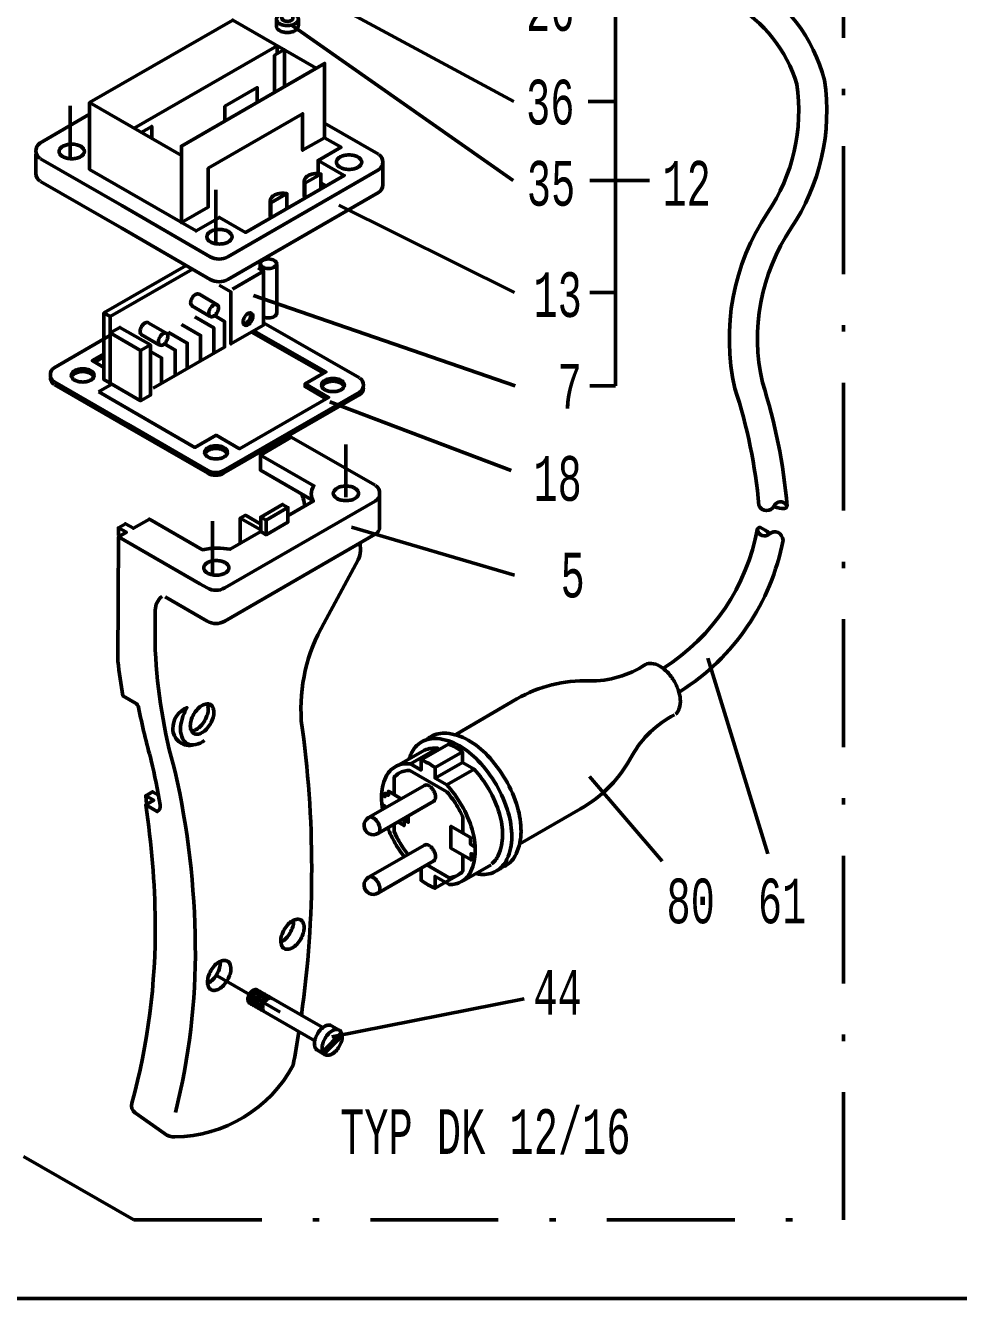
# Model space of a CAD drawing. Extents: x -99 to 181, y -251 to 146.
# Drawn here: x -26 to 46.9, y -251.3 to -151.7 of the extents above; entities that cross this region are included whole.
import ezdxf

# ---------------------------------------------------------------- set-up
doc = ezdxf.new("R2010")
doc.units = 0
doc.linetypes.add('STRICHPUNKT2', pattern=[18.5, 10, -4, 0.5, -4])
doc.layers.get('0').update_dxf_attribs({"linetype": 'CONTINUOUS'})
doc.layers.add('LE_ALL', color=7, linetype='CONTINUOUS', lineweight=50)
doc.layers.add('TXT_ALL', color=7, linetype='CONTINUOUS')
doc.styles.add('MONOTXT', font='monotxt.shx')

# ---------------------------------------------------------------- blocks, each defined once
blk = doc.blocks.new('42_00073', base_point=(-5.562, -149.122))
at = {"layer": 'LE_ALL', "color": 2}
blk.add_line((-4.704, -151.246), (-4.704, -151.777), dxfattribs=at)
for points in [[(-5.913, -149.265), (-5.981, -149.347, 0.116613), (-5.997, -149.414), (-5.995, -151.165, 0.156851), (-5.967, -151.253, 0.106617), (-5.868, -151.342, 0.072341), (-5.735, -151.395, 0.058752), (-5.561, -151.416, 0.058752), (-5.386, -151.395, 0.072341), (-5.253, -151.342, 0.106617), (-5.154, -151.253, 0.156851), (-5.128, -151.165), (-5.128, -149.414, -0.156851), (-5.156, -149.502, -0.106617), (-5.255, -149.591, -0.072341), (-5.388, -149.644, -0.058752), (-5.562, -149.665, -0.058752), (-5.737, -149.644, -0.072341), (-5.87, -149.591, -0.106617), (-5.969, -149.502, -0.156851), (-5.997, -149.414)], [(-5.562, -149.122, 0.058752), (-5.712, -149.14, 0.072341), (-5.826, -149.185, 0.106617), (-5.911, -149.262, 0.156851), (-5.935, -149.337, 0.156851), (-5.911, -149.412, 0.106617), (-5.826, -149.49, 0.072341), (-5.712, -149.535, 0.058752), (-5.562, -149.553, 0.058752), (-5.412, -149.535, 0.072341), (-5.298, -149.49, 0.106617), (-5.213, -149.412, 0.156851), (-5.189, -149.337, 0.156851), (-5.213, -149.262, 0.106617), (-5.298, -149.185, 0.072341), (-5.412, -149.14, 0.058752), (-5.562, -149.122)], [(-5.128, -149.414, 0.116613), (-5.144, -149.347), (-5.207, -149.269)], [(-5.997, -149.577, 0.156851), (-5.969, -149.664, 0.106617), (-5.87, -149.754, 0.072341), (-5.737, -149.807, 0.058752), (-5.562, -149.828, 0.058752), (-5.388, -149.807, 0.072341), (-5.255, -149.754, 0.106617), (-5.156, -149.664, 0.156851), (-5.128, -149.577)], [(-5.997, -149.811, 0.156851), (-5.969, -149.899, 0.106617), (-5.87, -149.989, 0.072341), (-5.737, -150.042, 0.058752), (-5.562, -150.062, 0.058752), (-5.388, -150.042, 0.072341), (-5.255, -149.989, 0.106617), (-5.156, -149.899, 0.156851), (-5.128, -149.811)], [(-5.997, -150.032, 0.156851), (-5.969, -150.12, 0.106617), (-5.87, -150.21, 0.072341), (-5.737, -150.263, 0.058752), (-5.562, -150.283, 0.058752), (-5.388, -150.263, 0.072341), (-5.255, -150.21, 0.106617), (-5.156, -150.12, 0.156851), (-5.128, -150.032)], [(-5.997, -150.246, 0.156851), (-5.969, -150.334, 0.106617), (-5.87, -150.423, 0.072341), (-5.737, -150.476, 0.058752), (-5.562, -150.497, 0.058752), (-5.388, -150.476, 0.072341), (-5.255, -150.423, 0.106617), (-5.156, -150.334, 0.156851), (-5.128, -150.246)], [(-6.421, -151.248), (-6.421, -151.79, 0.156851), (-6.366, -151.963, 0.106617), (-6.17, -152.14, 0.072341), (-5.909, -152.244, 0.058752), (-5.565, -152.284, 0.058752), (-5.221, -152.244, 0.072341), (-4.959, -152.14, 0.106617), (-4.764, -151.963, 0.156851), (-4.709, -151.79)], [(-5.997, -150.819, 0.047498), (-6.166, -150.896, 0.106617), (-6.361, -151.073, 0.156851), (-6.417, -151.246, 0.156851), (-6.361, -151.419, 0.106617), (-6.166, -151.596, 0.072341), (-5.904, -151.7, 0.058752), (-5.56, -151.74, 0.058752), (-5.216, -151.7, 0.072341), (-4.955, -151.596, 0.106617), (-4.759, -151.419, 0.156851), (-4.704, -151.246, 0.156851), (-4.759, -151.073, 0.106617), (-4.955, -150.896, 0.048687), (-5.128, -150.818)], [(-5.997, -150.453, 0.156851), (-5.969, -150.54, 0.106617), (-5.87, -150.63, 0.072341), (-5.737, -150.683, 0.058752), (-5.562, -150.704, 0.058752), (-5.388, -150.683, 0.072341), (-5.255, -150.63, 0.106617), (-5.156, -150.54, 0.156851), (-5.128, -150.453)], [(-5.997, -150.653, 0.156851), (-5.969, -150.74, 0.106617), (-5.87, -150.83, 0.072341), (-5.737, -150.883, 0.058752), (-5.562, -150.903, 0.058752), (-5.388, -150.883, 0.072341), (-5.255, -150.83, 0.106617), (-5.156, -150.74, 0.156851), (-5.128, -150.653)]]:
    blk.add_lwpolyline(points, format="xyb", dxfattribs=at)
blk = doc.blocks.new('DICHT_00078', base_point=(-1.996, -179.355))
at = {"layer": 'LE_ALL', "color": 2}
for p, q in [((-7.427, -175.01), (0.071, -179.302)), ((-8.37, -175.723), (-2.741, -178.944)), ((-20.633, -178.067), (-19.908, -177.649)), ((-20.322, -180.395), (-19.296, -179.803))]:
    blk.add_line(p, q, dxfattribs=at)
for points in [[(-19.437, -175.991), (-23.809, -178.533, 0.267949), (-24.099, -179.081, 0.267949), (-23.796, -179.621)], [(-21.567, -178.601, 0.058752), (-21.926, -178.644, 0.072341), (-22.198, -178.752, 0.106617), (-22.402, -178.937, 0.156851), (-22.46, -179.117, 0.156851), (-22.402, -179.297, 0.106617), (-22.198, -179.481, 0.072341), (-21.926, -179.59, 0.058752), (-21.567, -179.632, 0.058752), (-21.209, -179.59, 0.072341), (-20.936, -179.481, 0.106617), (-20.733, -179.297, 0.156851), (-20.675, -179.117, 0.156851), (-20.733, -178.937, 0.106617), (-20.936, -178.752, 0.072341), (-21.209, -178.644, 0.058752), (-21.567, -178.601)], [(-20.694, -179.224, 0.066705), (-20.733, -179.152, 0.106617), (-20.936, -178.967, 0.072341), (-21.209, -178.859, 0.058752), (-21.567, -178.817, 0.058752), (-21.926, -178.859, 0.072341), (-22.198, -178.967, 0.106617), (-22.402, -179.152, 0.066705), (-22.44, -179.224)], [(-23.773, -179.629), (-18.038, -182.94), (-11.789, -186.549, 0.267949), (-10.549, -186.549), (0.074, -180.416, 0.267949), (0.384, -179.879, 0.267949), (0.1, -179.328)], [(-23.773, -179.844), (-18.038, -183.156), (-11.789, -186.764, 0.267949), (-10.549, -186.764), (0.074, -180.631, 0.267949), (0.384, -180.094)], [(-1.996, -179.355, 0.058752), (-2.354, -179.398, 0.072341), (-2.627, -179.506, 0.106617), (-2.83, -179.691, 0.156851), (-2.888, -179.871, 0.156851), (-2.83, -180.051, 0.106617), (-2.627, -180.235, 0.072341), (-2.354, -180.344, 0.058752), (-1.996, -180.386, 0.058752), (-1.637, -180.344, 0.072341), (-1.365, -180.235, 0.106617), (-1.161, -180.051, 0.156851), (-1.103, -179.871, 0.156851), (-1.161, -179.691, 0.106617), (-1.365, -179.506, 0.072341), (-1.637, -179.398, 0.058752), (-1.996, -179.355)], [(-1.123, -179.978, 0.066705), (-1.161, -179.906, 0.106617), (-1.365, -179.722, 0.072341), (-1.637, -179.613, 0.058752), (-1.996, -179.571, 0.058752), (-2.354, -179.613, 0.072341), (-2.627, -179.722, 0.106617), (-2.83, -179.906, 0.066705), (-2.869, -179.978)], [(-11.501, -184.662, 0.072341), (-11.774, -184.771, 0.106617), (-11.978, -184.955, 0.156851), (-12.035, -185.135, 0.156851), (-11.978, -185.315, 0.106617), (-11.774, -185.499, 0.072341), (-11.501, -185.608, 0.058752), (-11.143, -185.65, 0.058752), (-10.785, -185.608, 0.072341), (-10.512, -185.499, 0.106617), (-10.308, -185.315, 0.156851), (-10.251, -185.135, 0.156851), (-10.308, -184.955, 0.106617), (-10.512, -184.771, 0.072341), (-10.785, -184.662, 0.058752), (-11.143, -184.62, 0.058752), (-11.501, -184.662)], [(-10.27, -185.243, 0.066705), (-10.308, -185.17, 0.106617), (-10.512, -184.986, 0.072341), (-10.785, -184.877, 0.058752), (-11.143, -184.835, 0.058752), (-11.501, -184.877, 0.072341), (-11.774, -184.986, 0.106617), (-11.978, -185.17, 0.066705), (-12.016, -185.243)]]:
    blk.add_lwpolyline(points, format="xyb", dxfattribs=at)
for points in [[(-20.305, -180.405), (-12.788, -184.745), (-11.14, -183.794), (-9.296, -184.849), (-2.336, -180.831), (-4.18, -179.775), (-2.554, -178.836), (-8.182, -175.615)], [(-19.908, -178.485), (-20.819, -177.959), (-19.908, -177.434)], [(-4.18, -179.775), (-4.18, -179.99), (-2.523, -180.939)]]:
    blk.add_lwpolyline(points, dxfattribs=at)
blk.add_arc((-23.479, -179.303), 0.62, 179.32171, -120.67829, dxfattribs=at)
blk = doc.blocks.new('DK1_0001_00079', base_point=(18.099, -150.846))
at = {"layer": 'LE_ALL', "color": 2}
for p, q in [((-5.266, -151.693), (12.099, -163.876)), ((18.099, -163.876), (22.759, -163.876)), ((18.099, -172.629), (20.099, -172.629)), ((20.099, -179.934), (18.099, -179.934))]:
    blk.add_line(p, q, dxfattribs=at)
blk.add_lwpolyline([(18.099, -150.846), (20.099, -150.846), (20.099, -179.934)], dxfattribs=at)
at = {"layer": 'TXT_ALL', "color": 2, "style": 'MONOTXT', "width": 0.625}
for s, p in [('35', (13.164, -165.836)), ('12', (23.769, -165.836))]:
    blk.add_text(s, height=3.5, dxfattribs=at).set_placement(p)
blk = doc.blocks.new('DK12_1_00070', base_point=(-11.539, -225.684))
at = {"layer": 'LE_ALL', "color": 2}
for p, q in [((-1.148, -150.517), (12.157, -157.686)), ((-2.658, -159.391), (1.551, -161.8)), ((-3.159, -162.301), (-3.159, -163.331)), ((-4.241, -163.914), (-4.241, -165.1)), ((-4.188, -164.081), (-4.188, -165.273)), ((-2.936, -164.047), (-2.538, -164.276)), ((-6.849, -165.617), (-5.596, -164.894)), ((-6.901, -165.45), (-6.901, -166.637)), ((-1.541, -165.806), (12.203, -172.629)), ((-7.689, -170.286), (-7.689, -170.797)), ((-7.427, -170.948), (-7.851, -170.703)), ((-6.395, -170.447), (-6.395, -174.258)), ((-10.989, -173.611), (-12.488, -172.746)), ((-8.208, -172.863), (12.257, -179.934)), ((-11.645, -174.477), (-13.027, -173.68)), ((-14.994, -175.835), (-16.399, -175.024)), ((-15.556, -176.748), (-16.984, -175.923)), ((-2.249, -181.175), (11.946, -186.551)), ((-7.651, -190.196), (-7.651, -191.339)), ((-18.772, -191.03), (-18.772, -191.652)), ((-7.23, -190.439), (-7.23, -191.583)), ((-0.56, -190.995), (12.187, -194.754)), ((27.311, -201.241), (32.005, -216.56)), ((8.125, -209.39), (5.989, -210.624)), ((18.057, -210.505), (23.736, -217.118)), ((10.374, -217.401), (8.237, -218.635)), ((7.844, -218.853), (7.822, -218.84)), ((-7.928, -227.188), (-2.797, -230.141)), ((-2.085, -230.854), (12.943, -227.9)), ((-8.517, -228.233), (-3.422, -231.174)), ((-2.795, -232.04), (-1.328, -230.563)), ((-2.702, -232.196), (-1.281, -230.765))]:
    blk.add_line(p, q, dxfattribs=at)
at = {"layer": 'LE_ALL', "color": 2, "linetype": 'STRICHPUNKT2'}
for p, q in [((-22.56, -158.03), (-22.56, -162.161)), ((-11.167, -164.607), (-11.167, -168.739)), ((-1, -184.509), (-1, -188.64)), ((-11.41, -190.52), (-11.41, -194.651)), ((-11.239, -225.975), (-6.134, -228.922))]:
    blk.add_line(p, q, dxfattribs=at)
blk.add_lwpolyline([(-17.572, -112.044), (-74.257, -144.772), (-74.257, -212.465), (-17.572, -245.192), (37.925, -245.192), (37.925, -144.086), (-17.572, -112.044)], dxfattribs=at)
at = {"layer": 'LE_ALL', "color": 2}
for points in [[(32.52, -189.371, 0.105748), (33.322, -189.524, 0.606401), (33.466, -189.231, 0.567547), (32.506, -189.321, -0.648505), (31.32, -189.291, 0.056776), (29.437, -180.15, -0.206401), (31.995, -166.391, 0.186205), (34.273, -156.332, 0.19403), (29.286, -150.047, -0.079199), (29.219, -149.945, -0.106617), (29.146, -149.607, -0.072341), (29.199, -149.242, -0.058752), (29.378, -148.824, -0.058752), (29.65, -148.46, -0.072341), (29.94, -148.232, -0.106617), (30.269, -148.126, -0.111535), (30.439, -148.147)], [(33.519, -189.344, 0.057071), (31.583, -179.663, -0.206401), (33.822, -167.617, 0.186205), (36.45, -156.013, 0.196213), (30.489, -148.147)], [(-21.027, -158.687), (-24.909, -160.949, 0.267949), (-25.23, -161.556, 0.267949), (-24.894, -162.154)], [(-22.425, -161.024, 0.058752), (-22.822, -161.071, 0.072341), (-23.124, -161.192, 0.106617), (-23.35, -161.396, 0.156851), (-23.414, -161.595, 0.156851), (-23.35, -161.795, 0.106617), (-23.124, -161.999, 0.072341), (-22.822, -162.119, 0.058752), (-22.425, -162.166, 0.058752), (-22.028, -162.119, 0.072341), (-21.726, -161.999, 0.106617), (-21.5, -161.795, 0.156851), (-21.436, -161.595, 0.156851), (-21.5, -161.396, 0.106617), (-21.726, -161.192, 0.072341), (-22.028, -161.071, 0.058752), (-22.425, -161.024)], [(-25.23, -161.796), (-25.23, -163.329, 0.267949), (-24.894, -163.928)], [(-24.869, -162.163), (-18.515, -165.832), (-11.59, -169.83, 0.267949), (-10.216, -169.83), (1.554, -163.035, 0.267949), (1.897, -162.44, 0.267949), (1.583, -161.829)], [(-0.739, -161.86, 0.058752), (-1.136, -161.907, 0.072341), (-1.438, -162.027, 0.106617), (-1.664, -162.231, 0.156851), (-1.728, -162.431, 0.156851), (-1.664, -162.63, 0.106617), (-1.438, -162.835, 0.072341), (-1.136, -162.955, 0.058752), (-0.739, -163.002, 0.058752), (-0.342, -162.955, 0.072341), (-0.04, -162.835, 0.106617), (0.186, -162.63, 0.156851), (0.25, -162.431, 0.156851), (0.186, -162.231, 0.106617), (-0.04, -162.027, 0.072341), (-0.342, -161.907, 0.058752), (-0.739, -161.86)], [(-24.869, -163.937), (-18.515, -167.606), (-11.59, -171.604, 0.267949), (-10.216, -171.604), (1.554, -164.808, 0.267949), (1.897, -164.214), (1.897, -162.417)], [(-2.936, -163.358, 0.046649), (-3.252, -163.328, 0.058752), (-3.649, -163.375, 0.072341), (-3.951, -163.495, 0.106617), (-4.177, -163.7, 0.156851), (-4.241, -163.899, 0.141172), (-4.188, -164.081), (-2.936, -163.358), (-2.936, -164.521)], [(-5.596, -166.057), (-5.596, -164.894, 0.046649), (-5.913, -164.864, 0.058752), (-6.31, -164.911, 0.072341), (-6.612, -165.032, 0.106617), (-6.837, -165.236, 0.156851), (-6.902, -165.435, 0.141172), (-6.849, -165.617), (-6.849, -166.809)], [(-4.241, -165.049, 0.010267), (-4.241, -165.063, 0.141172), (-4.188, -165.245)], [(-6.901, -166.585, 0.010267), (-6.902, -166.599, 0.141172), (-6.849, -166.781)], [(-10.875, -167.693, 0.058752), (-11.272, -167.74, 0.072341), (-11.574, -167.86, 0.106617), (-11.799, -168.065, 0.156851), (-11.863, -168.264, 0.156851), (-11.799, -168.463, 0.106617), (-11.574, -168.668, 0.072341), (-11.272, -168.788, 0.058752), (-10.875, -168.835, 0.058752), (-10.478, -168.788, 0.072341), (-10.175, -168.668, 0.106617), (-9.95, -168.463, 0.156851), (-9.886, -168.264, 0.156851), (-9.95, -168.065, 0.106617), (-10.175, -167.86, 0.072341), (-10.478, -167.74, 0.058752), (-10.875, -167.693)], [(-7.04, -170.747, 0.058752), (-6.783, -170.717, 0.072341), (-6.587, -170.639, 0.106617), (-6.441, -170.506, 0.156851), (-6.399, -170.377, 0.156851), (-6.441, -170.248, 0.106617), (-6.587, -170.116, 0.072341), (-6.783, -170.038, 0.058752), (-7.04, -170.007, 0.058752), (-7.297, -170.038, 0.072341), (-7.493, -170.116, 0.106617), (-7.639, -170.248, 0.156851), (-7.68, -170.377, 0.156851), (-7.639, -170.506, 0.106617), (-7.493, -170.639, 0.072341), (-7.297, -170.717, 0.058752), (-7.04, -170.747)], [(-12.441, -172.792, 0.081064), (-12.487, -172.754, 0.156851), (-12.598, -172.73, 0.106617), (-12.754, -172.781, 0.072341), (-12.892, -172.889, 0.058752), (-13.021, -173.062, 0.058752), (-13.106, -173.261, 0.072341), (-13.132, -173.434, 0.106617), (-13.097, -173.595, 0.156851), (-13.021, -173.679, 0.126547), (-12.932, -173.704)], [(-11.592, -173.887, 0.058752), (-11.678, -174.085, 0.072341), (-11.703, -174.259, 0.106617), (-11.668, -174.42, 0.156851), (-11.592, -174.504, 0.156851), (-11.482, -174.527, 0.106617), (-11.326, -174.477, 0.072341), (-11.188, -174.368, 0.058752), (-11.059, -174.195, 0.058752), (-10.973, -173.997, 0.072341), (-10.948, -173.823, 0.106617), (-10.983, -173.663, 0.156851), (-11.059, -173.579, 0.156851), (-11.169, -173.555, 0.106617), (-11.326, -173.605, 0.072341), (-11.463, -173.714, 0.058752), (-11.592, -173.887)], [(-8.909, -174.558, 0.058752), (-8.994, -174.756, 0.072341), (-9.019, -174.93, 0.106617), (-8.985, -175.091, 0.156851), (-8.909, -175.174, 0.156851), (-8.798, -175.198, 0.106617), (-8.642, -175.148, 0.072341), (-8.504, -175.039, 0.058752), (-8.375, -174.866, 0.058752), (-8.29, -174.668, 0.072341), (-8.264, -174.494, 0.106617), (-8.299, -174.334, 0.156851), (-8.375, -174.25, 0.156851), (-8.485, -174.226, 0.106617), (-8.642, -174.276, 0.072341), (-8.78, -174.385, 0.058752), (-8.909, -174.558)], [(-8.978, -175.104, 0.019981), (-8.963, -175.103, 0.106617), (-8.807, -175.053, 0.072341), (-8.669, -174.944, 0.058752), (-8.54, -174.771, 0.058752), (-8.455, -174.573, 0.072341), (-8.429, -174.399, 0.106617), (-8.464, -174.238, 0.019981), (-8.471, -174.225)], [(-7.427, -174.548, 0.046892), (-7.297, -174.592, 0.058752), (-7.04, -174.623, 0.058752), (-6.783, -174.592, 0.072341), (-6.587, -174.514, 0.106617), (-6.441, -174.382, 0.156851), (-6.399, -174.253, 0.126547), (-6.427, -174.146)], [(-16.412, -175.008, 0.043393), (-16.438, -174.99, 0.156851), (-16.549, -174.966, 0.106617), (-16.705, -175.016, 0.072341), (-16.843, -175.125, 0.058752), (-16.972, -175.298, 0.058752), (-17.058, -175.496, 0.072341), (-17.083, -175.67, 0.106617), (-17.048, -175.831, 0.156851), (-16.972, -175.915, 0.033576), (-16.95, -175.925)], [(-15.544, -176.123, 0.058752), (-15.629, -176.321, 0.072341), (-15.654, -176.495, 0.106617), (-15.62, -176.655, 0.156851), (-15.544, -176.739, 0.156851), (-15.433, -176.763, 0.106617), (-15.277, -176.713, 0.072341), (-15.139, -176.604, 0.058752), (-15.01, -176.431, 0.058752), (-14.925, -176.233, 0.072341), (-14.899, -176.059, 0.106617), (-14.934, -175.899, 0.156851), (-15.01, -175.815, 0.156851), (-15.12, -175.791, 0.106617), (-15.277, -175.841, 0.072341), (-15.415, -175.95, 0.058752), (-15.544, -176.123)], [(-3.7, -188.82), (-7.676, -186.525), (-7.676, -185.346), (-3.487, -187.743, 0.151139), (-3.69, -188.398, 0.128835), (-3.541, -188.966), (-5.516, -190.107)], [(1.34, -187.741, -0.267949), (1.654, -188.352, -0.267949), (1.311, -188.947), (-10.46, -195.742, -0.267949), (-11.833, -195.742), (-12.403, -195.413), (-18.758, -191.744), (-18.146, -191.391), (-18.772, -191.03), (-18.231, -190.718), (-17.605, -191.079), (-16.349, -190.354), (-12.191, -192.754, -0.050421), (-11.033, -192.637, -0.042884), (-10.046, -192.722), (-7.651, -191.339), (-7.23, -191.583), (-5.516, -190.593), (-5.516, -189.449), (-5.937, -189.206), (-7.651, -190.196), (-7.23, -190.439), (-5.516, -189.449)], [(-0.982, -187.772, 0.058752), (-1.379, -187.819, 0.072341), (-1.681, -187.939, 0.106617), (-1.907, -188.144, 0.156851), (-1.971, -188.343, 0.156851), (-1.907, -188.542, 0.106617), (-1.681, -188.747, 0.072341), (-1.379, -188.867, 0.058752), (-0.982, -188.914, 0.058752), (-0.585, -188.867, 0.072341), (-0.283, -188.747, 0.106617), (-0.058, -188.542, 0.156851), (0.007, -188.343, 0.156851), (-0.058, -188.144, 0.106617), (-0.283, -187.939, 0.072341), (-0.585, -187.819, 0.058752), (-0.982, -187.772)], [(-15.111, -196.429), (-11.833, -198.344, 0.267949), (-10.46, -198.344), (1.311, -191.549, 0.267949), (1.654, -190.954), (1.654, -188.329)], [(-4.222, -189.359, 0.069629), (-4.315, -188.742, 0.027233), (-4.44, -188.394)], [(25.149, -203.852, 0.208174), (33.198, -192.008, 0.648505), (32.115, -191.524, -0.567548), (31.194, -191.237, -0.606402), (31.441, -191.022, -0.105748), (32.121, -191.472)], [(-16.641, -212.719), (-15.745, -213.236, 0.315206), (-15.506, -212.721, 0.011422), (-16.206, -209.25, -0.020863), (-17.197, -205.084, 0.217189), (-17.435, -204.75), (-18.423, -204.179, -0.016013), (-18.816, -201.468), (-18.758, -191.744)], [(-4.466, -229.185, 0.070171), (-4.472, -206.133, -0.148445), (-2.717, -198.521), (-0.017, -193.532, 0.131722), (0.148, -192.84), (0.131, -192.23)], [(-11.118, -193.605, 0.058752), (-11.515, -193.652, 0.072341), (-11.817, -193.772, 0.106617), (-12.042, -193.977, 0.156851), (-12.107, -194.176, 0.156851), (-12.042, -194.376, 0.106617), (-11.817, -194.58, 0.072341), (-11.515, -194.7, 0.058752), (-11.118, -194.747, 0.058752), (-10.721, -194.7, 0.072341), (-10.419, -194.58, 0.106617), (-10.193, -194.376, 0.156851), (-10.129, -194.176, 0.156851), (-10.193, -193.977, 0.106617), (-10.419, -193.772, 0.072341), (-10.721, -193.652, 0.058752), (-11.118, -193.605)], [(-14.312, -236.788, 0.063916), (-12.761, -223.691, 0.053016), (-14.339, -210.125, -0.05648), (-15.896, -200.615), (-15.896, -197.482, -0.234147), (-15.361, -196.401)], [(24.783, -205.625, 0.125021), (25.025, -205.323, 0.106617), (25.172, -204.64, 0.072341), (25.064, -203.901, 0.058752), (24.702, -203.058, 0.058752), (24.153, -202.322, 0.072341), (23.566, -201.86, 0.106617), (22.902, -201.646, 0.151874), (22.445, -201.74, -0.147788), (18.041, -203.022, 0.141233), (12.394, -204.421), (7.656, -207.184)], [(-13.013, -208.051, -0.454999), (-14.524, -206.763, -0.310994), (-13.416, -205.116, 0.058752), (-13.803, -206.016, 0.072341), (-13.918, -206.805, 0.106617), (-13.761, -207.534, 0.156851), (-13.416, -207.914, 0.156851), (-12.914, -208.023, 0.106617), (-12.205, -207.794, 0.018174), (-12.034, -207.687)], [(-12.883, -205.622, 0.058752), (-13.092, -206.107, 0.072341), (-13.154, -206.532, 0.106617), (-13.069, -206.925, 0.156851), (-12.883, -207.13, 0.156851), (-12.613, -207.188, 0.106617), (-12.23, -207.065, 0.072341), (-11.893, -206.799, 0.058752), (-11.578, -206.376, 0.058752), (-11.369, -205.891, 0.072341), (-11.307, -205.466, 0.106617), (-11.392, -205.073, 0.156851), (-11.578, -204.868, 0.156851), (-11.848, -204.81, 0.106617), (-12.23, -204.933, 0.072341), (-12.568, -205.199, 0.058752), (-12.883, -205.622)], [(-13.065, -206.934, 0.003223), (-13.059, -206.933, 0.106617), (-12.677, -206.81, 0.072341), (-12.339, -206.544, 0.058752), (-12.024, -206.121, 0.058752), (-11.815, -205.636, 0.072341), (-11.753, -205.211, 0.106617), (-11.838, -204.818)], [(12.606, -215.756), (17.368, -213.035, 0.141233), (21.402, -208.844, -0.147788), (24.715, -205.672)], [(11.12, -217.645, 0.051933), (11.501, -217.474, 0.156851), (12.331, -216.559, 0.106617), (12.709, -214.805, 0.072341), (12.433, -212.907, 0.058752), (11.501, -210.741, 0.058752), (10.092, -208.851, 0.072341), (8.586, -207.663, 0.106617), (6.878, -207.114, 0.156851), (5.67, -207.374, 0.051933), (5.332, -207.62)], [(9.176, -218.092, 0.023606), (9.574, -218.151, 0.156851), (10.781, -217.89, 0.156851), (11.611, -216.975, 0.106617), (11.989, -215.221, 0.072341), (11.713, -213.323, 0.058752), (10.781, -211.157, 0.058752), (9.371, -209.267, 0.072341), (7.866, -208.079, 0.106617), (6.158, -207.529, 0.156851), (4.95, -207.79, 0.156851), (4.12, -208.706, 0.026402), (3.957, -209.124)], [(6.897, -211.148), (5.989, -210.624), (5.989, -209.801), (8.125, -208.567, 0.023366), (7.601, -208.231, 0.03708), (7.034, -207.958), (4.897, -209.191), (4.897, -209.993), (4.073, -209.517)], [(3.019, -209.665), (5.156, -208.432, -0.117867), (6.209, -208.284), (4.073, -209.517, 0.008471), (3.945, -209.503, 0.156851), (2.871, -209.734, 0.156851), (2.133, -210.549, 0.106617), (1.797, -212.109, 0.041349), (1.878, -213.084)], [(8.172, -214.936), (8.172, -213.706, 0.0285), (7.765, -212.898, 0.046434), (6.914, -211.697), (4.027, -210.031, 0.142299), (3.164, -210.242, 0.078258), (2.779, -210.554), (2.779, -211.908)], [(5.989, -209.801, 0.023366), (5.465, -209.465, 0.03708), (4.897, -209.191)], [(8.125, -218.01), (5.989, -219.244), (5.989, -218.313), (7.106, -218.958, 0.139482), (8.058, -218.718, 0.156851), (8.796, -217.904, 0.106617), (9.132, -216.344, 0.072341), (8.887, -214.655, 0.058752), (8.058, -212.729, 0.054915), (6.897, -211.148), (9.034, -209.915, -0.054915), (10.195, -211.495, -0.058752), (11.023, -213.422, -0.072341), (11.269, -215.11, -0.106617), (10.932, -216.67, -0.120351), (10.407, -217.341)], [(1.56, -214.933), (5.903, -212.422, 0.125021), (5.98, -212.326, 0.106617), (6.027, -212.109, 0.072341), (5.992, -211.875, 0.058752), (5.877, -211.607, 0.058752), (5.703, -211.373, 0.072341), (5.517, -211.227, 0.106617), (5.306, -211.159, 0.151874), (5.161, -211.189), (0.794, -213.71, 1.036746), (1.56, -214.933)], [(-16.581, -212.666), (-16.642, -211.997), (-16.016, -212.358), (-16.641, -212.719, -0.035628), (-15.896, -221.881, -0.069329), (-17.73, -236.058, 0.313832), (-17.467, -236.798), (-15.179, -238.436, 0.159751), (-14.362, -238.693, 0.273097), (-5.109, -233.078, 0.008045), (-4.656, -230.462)], [(1.633, -214.823, 0.097578), (1.672, -214.623, 0.072341), (1.638, -214.389, 0.058752), (1.523, -214.121, 0.058752), (1.349, -213.888, 0.072341), (1.163, -213.741, 0.097831), (0.97, -213.675)], [(2.288, -214.512, 0.037589), (2.871, -215.724, 0.035293), (3.578, -216.77)], [(2.779, -214.229), (2.779, -214.796, 0.064418), (3.836, -216.539), (3.907, -216.58)], [(1.56, -219.6), (5.903, -217.089, 0.125021), (5.98, -216.993, 0.106617), (6.027, -216.777, 0.072341), (5.992, -216.542, 0.058752), (5.877, -216.274, 0.058752), (5.703, -216.041, 0.072341), (5.517, -215.894, 0.106617), (5.306, -215.826, 0.151874), (5.161, -215.856), (0.794, -218.377, 1.036746), (1.56, -219.6)], [(5.349, -217.412), (7.092, -218.419, 0.111957), (7.765, -218.21, 0.083466), (8.172, -217.874), (8.172, -216.658)], [(4.897, -217.683), (4.897, -218.62, 0.025381), (5.465, -218.988, 0.034313), (5.989, -219.244)], [(1.633, -219.49, 0.097578), (1.672, -219.291, 0.072341), (1.638, -219.056, 0.058752), (1.523, -218.788, 0.058752), (1.349, -218.555, 0.072341), (1.163, -218.408, 0.097831), (0.97, -218.342)], [(-5.811, -222.468, 0.058752), (-6.017, -222.947, 0.072341), (-6.078, -223.367, 0.106617), (-5.995, -223.755, 0.156851), (-5.811, -223.957, 0.156851), (-5.544, -224.015, 0.106617), (-5.166, -223.893, 0.072341), (-4.833, -223.631, 0.058752), (-4.521, -223.213, 0.058752), (-4.315, -222.734, 0.072341), (-4.254, -222.314, 0.106617), (-4.338, -221.926, 0.156851), (-4.521, -221.723, 0.156851), (-4.789, -221.666, 0.106617), (-5.166, -221.787, 0.072341), (-5.499, -222.05, 0.058752), (-5.811, -222.468)], [(-6.073, -223.462, 0.025311), (-5.989, -223.419, 0.072341), (-5.656, -223.156, 0.058752), (-5.344, -222.738, 0.058752), (-5.138, -222.259, 0.072341), (-5.077, -221.839, 0.025311), (-5.082, -221.744)], [(-11.539, -225.684, 0.058752), (-11.745, -226.163, 0.072341), (-11.806, -226.583, 0.106617), (-11.722, -226.971, 0.156851), (-11.539, -227.174, 0.156851), (-11.272, -227.231, 0.106617), (-10.894, -227.11, 0.072341), (-10.561, -226.847, 0.058752), (-10.249, -226.429, 0.058752), (-10.043, -225.95, 0.072341), (-9.982, -225.53, 0.106617), (-10.066, -225.142, 0.156851), (-10.249, -224.94, 0.156851), (-10.516, -224.882, 0.106617), (-10.894, -225.004, 0.072341), (-11.227, -225.266, 0.058752), (-11.539, -225.684)], [(-11.801, -226.678, 0.025311), (-11.716, -226.635, 0.072341), (-11.383, -226.372, 0.058752), (-11.072, -225.954, 0.058752), (-10.865, -225.475, 0.072341), (-10.804, -225.055, 0.025311), (-10.809, -224.96)], [(-7.91, -227.199, 0.024881), (-7.928, -227.188, 0.156851), (-8.051, -227.161, 0.106617), (-8.227, -227.217, 0.072341), (-8.381, -227.339, 0.058752), (-8.526, -227.533, 0.058752), (-8.621, -227.755, 0.072341), (-8.65, -227.95, 0.106617), (-8.611, -228.13, 0.156851), (-8.526, -228.224, 0.038167), (-8.497, -228.237)], [(-7.725, -227.306, 0.024881), (-7.742, -227.295, 0.156851), (-7.866, -227.268, 0.106617), (-8.041, -227.324, 0.072341), (-8.195, -227.446, 0.058752), (-8.34, -227.64, 0.058752), (-8.436, -227.862, 0.072341), (-8.464, -228.057, 0.106617), (-8.425, -228.237, 0.156851), (-8.34, -228.331, 0.038167), (-8.312, -228.344)], [(-7.548, -227.408, 0.024881), (-7.565, -227.397, 0.156851), (-7.689, -227.37, 0.106617), (-7.865, -227.426, 0.072341), (-8.019, -227.548, 0.058752), (-8.164, -227.742, 0.058752), (-8.259, -227.964, 0.072341), (-8.287, -228.159, 0.106617), (-8.249, -228.339, 0.156851), (-8.164, -228.433, 0.038167), (-8.135, -228.446)], [(-7.358, -227.518, 0.024881), (-7.375, -227.506, 0.156851), (-7.499, -227.48, 0.106617), (-7.674, -227.536, 0.072341), (-7.829, -227.658, 0.058752), (-7.973, -227.852, 0.058752), (-8.069, -228.074, 0.072341), (-8.097, -228.269, 0.106617), (-8.058, -228.448, 0.156851), (-7.973, -228.542, 0.038167), (-7.945, -228.556)], [(-7.182, -227.62, 0.024881), (-7.199, -227.608, 0.156851), (-7.323, -227.582, 0.106617), (-7.498, -227.638, 0.072341), (-7.652, -227.76, 0.058752), (-7.797, -227.954, 0.058752), (-7.892, -228.176, 0.072341), (-7.921, -228.37, 0.106617), (-7.882, -228.55, 0.156851), (-7.797, -228.644, 0.038167), (-7.768, -228.658)], [(-6.951, -227.753, 0.024881), (-6.968, -227.742, 0.156851), (-7.092, -227.715, 0.106617), (-7.267, -227.771, 0.072341), (-7.421, -227.893, 0.058752), (-7.566, -228.087, 0.058752), (-7.662, -228.309, 0.072341), (-7.69, -228.504, 0.106617), (-7.651, -228.684, 0.156851), (-7.566, -228.778, 0.038167), (-7.538, -228.791)], [(-6.761, -227.863, 0.024881), (-6.778, -227.851, 0.156851), (-6.902, -227.825, 0.106617), (-7.077, -227.881, 0.072341), (-7.231, -228.003, 0.058752), (-7.376, -228.197, 0.058752), (-7.471, -228.419, 0.072341), (-7.5, -228.614, 0.106617), (-7.461, -228.793, 0.156851), (-7.376, -228.887, 0.038167), (-7.347, -228.901)], [(-1.507, -230.338), (-2.103, -229.993, 0.156851), (-2.333, -229.944, 0.106617), (-2.659, -230.048, 0.072341), (-2.945, -230.275, 0.058752), (-3.214, -230.634)], [(-2.945, -230.275, 0.117911), (-3.391, -231.047, 0.072341), (-3.444, -231.409, 0.106617), (-3.372, -231.743, 0.156851), (-3.214, -231.917), (-2.617, -232.261)], [(-2.617, -230.979, 0.058752), (-2.795, -231.391, 0.072341), (-2.847, -231.753, 0.106617), (-2.775, -232.087, 0.156851), (-2.617, -232.261, 0.156851), (-2.387, -232.311, 0.106617), (-2.062, -232.206, 0.072341), (-1.775, -231.98, 0.058752), (-1.507, -231.62, 0.058752), (-1.329, -231.208, 0.072341), (-1.277, -230.846, 0.106617), (-1.349, -230.512, 0.156851), (-1.507, -230.338, 0.156851), (-1.737, -230.288, 0.106617), (-2.062, -230.393, 0.072341), (-2.349, -230.619, 0.058752), (-2.617, -230.979)]]:
    blk.add_lwpolyline(points, format="xyb", dxfattribs=at)
for points in [[(-21.027, -157.774), (-9.838, -151.315), (-3.31, -155.084)], [(-17.556, -159.778), (-6.368, -153.318), (-6.368, -153.955)], [(-6.564, -156.963), (-6.564, -154.068), (-5.8, -153.627), (-5.8, -156.522)], [(-13.847, -161.92), (-21.027, -157.774), (-21.027, -162.999), (-12.697, -167.808), (-10.872, -166.754), (-8.829, -167.924), (-1.116, -163.471), (-3.159, -162.301), (-1.357, -161.261), (-2.658, -160.517), (-2.658, -154.708), (-13.847, -161.167), (-13.847, -167.158), (-11.751, -165.948), (-11.751, -162.905), (-4.376, -158.647), (-4.376, -161.497), (-2.658, -160.517)], [(-10.449, -159.206), (-10.449, -158.058), (-7.922, -156.599), (-7.922, -157.747)], [(-16.99, -160.106), (-16.164, -159.629), (-16.164, -160.586)], [(-19.413, -174.509), (-19.908, -174.223), (-13.481, -170.512)], [(-17.047, -177.149), (-17.047, -181.099), (-19.413, -179.733), (-19.413, -174.509), (-12.986, -170.798)], [(-10.893, -172.061), (-9.978, -172.588), (-9.978, -176.652), (-7.427, -175.178), (-7.427, -170.948), (-9.866, -172.356)], [(-19.413, -179.733), (-19.908, -179.447), (-19.908, -174.223)], [(-16.056, -180.121), (-10.468, -176.895), (-10.468, -174.9), (-11.267, -174.439)], [(-12.351, -177.982), (-12.351, -175.987), (-13.837, -175.129)], [(-11.321, -177.388), (-11.321, -175.392), (-12.807, -174.535)], [(-17.047, -177.163), (-19.413, -175.797), (-18.658, -175.361), (-16.279, -176.735), (-17.047, -177.178)], [(-13.391, -178.582), (-13.391, -176.587), (-14.876, -175.729)], [(-16.279, -176.735), (-16.279, -180.671), (-17.047, -181.114)], [(-15.399, -179.742), (-15.399, -177.746), (-16.279, -177.238)], [(-14.333, -179.127), (-14.333, -177.131), (-15.179, -176.643)], [(-7.676, -185.346), (-5.261, -183.952), (1.308, -187.712)], [(-9.243, -190.279), (-8.848, -190.051), (-7.651, -190.742)], [(-9.243, -192.222), (-9.243, -190.279), (-7.686, -191.178)], [(8.125, -208.567), (8.125, -209.39), (9.034, -209.915)], [(-16.642, -211.997), (-16.101, -211.684), (-15.648, -211.946)], [(1.802, -211.915), (2.063, -212.066), (2.063, -211.81), (2.343, -211.972), (2.343, -211.656), (3.347, -212.236)], [(2.063, -212.977), (2.063, -212.801), (1.823, -212.662)], [(3.897, -213.583), (3.897, -214.076), (3.565, -213.884), (3.565, -214.335), (3.08, -214.055)], [(9.132, -216.016), (8.761, -215.801), (8.761, -215.276), (7.233, -214.394), (7.233, -216.116), (8.805, -217.023), (8.805, -216.521), (9.11, -216.698)]]:
    blk.add_lwpolyline(points, dxfattribs=at)
for centre, radius, start, end in [((14.948, -188.088), 16.535, -57.41729, -10.47355), ((10.041, -211.584), 7.94, -150.52043, -149.99927)]:
    blk.add_arc(centre, radius, start, end, dxfattribs=at)
for name, p in [('42_00073', (-5.562, -149.122)), ('DK1_0001_00079', (18.099, -150.846)), ('DICHT_00078', (-1.996, -179.355))]:
    blk.add_blockref(name, p)
at = {"layer": 'TXT_ALL', "color": 2, "style": 'MONOTXT', "width": 0.625}
for s, p in [('26', (13.104, -152.158)), ('36', (13.104, -159.479)), ('13', (13.679, -174.543)), ('7', (15.576, -181.712)), ('18', (13.679, -188.929)), ('5', (15.803, -196.486)), ('80', (24.084, -221.983)), ('61', (31.234, -221.983)), ('44', (13.679, -229.127)), ('TYP DK 12/16', (-1.442, -240.025))]:
    blk.add_text(s, height=3.5, dxfattribs=at).set_placement(p)
blk = doc.blocks.new('001_0000_00001', base_point=(-43.892, 35.5))
at = {"layer": 'LE_ALL', "color": 2}
blk.add_line((17.966, -157.676), (20.099, -157.676), dxfattribs=at)
blk.add_blockref('DK12_1_00070', (-11.539, -225.684))
blk = doc.blocks.new('DINA3_00080', base_point=(180.584, 135.66))
at = {"layer": 'LE_ALL'}
blk.add_lwpolyline([(180.584, 135.66), (180.584, -241.34, -0.414214), (170.584, -251.34), (-88.916, -251.34, -0.414214), (-98.916, -241.34), (-98.916, 135.66, -0.414214), (-88.916, 145.66), (170.584, 145.66, -0.414214), (180.584, 135.66)], format="xyb", dxfattribs=at)

msp = doc.modelspace()

# ---------------------------------------------------------------- block references
for name, p in [('DINA3_00080', (180.584, 135.66)), ('001_0000_00001', (-43.892, 35.5))]:
    msp.add_blockref(name, p)

doc.saveas('drawing.dxf')
